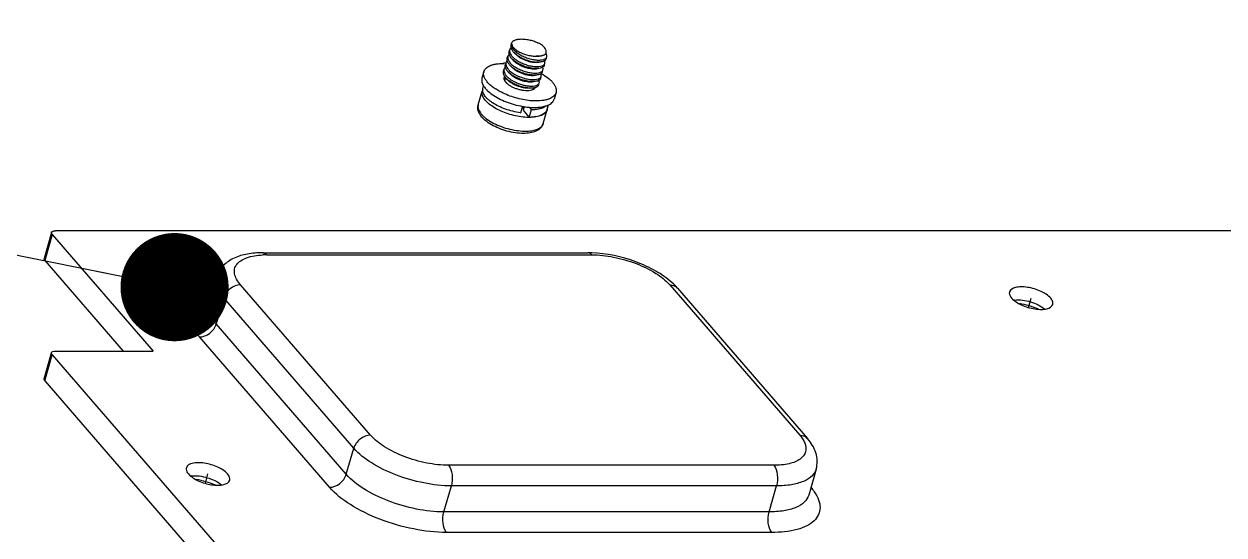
# Model space of a CAD drawing. Header units: millimetres. Extents: x -1 to 407, y -1 to 283.
# Drawn here: x 155.7 to 175.67, y 119.88 to 128.38 of the extents above; entities that cross this region are included whole.
import ezdxf

# ---------------------------------------------------------------- set-up
doc = ezdxf.new("R2010")
doc.units = ezdxf.units.MM
doc.header["$LTSCALE"] = 23.1
doc.linetypes.add('DASHED', pattern=[0.2, 0.1, -0.1])
doc.layers.get('0').update_dxf_attribs({"linetype": 'CONTINUOUS'})
for name, color, linetype in [('0014-HEAT-SINK', 7, 'CONTINUOUS'), ('_189776', 7, 'CONTINUOUS'), ('_208160', 7, 'CONTINUOUS'), ('_76616', 7, 'CONTINUOUS')]:
    doc.layers.add(name, color=color, linetype=linetype)
doc.styles.get("Standard").update_dxf_attribs({"font": 'txt', "width": 0.6})
doc.dimstyles.get("Standard").update_dxf_attribs({"dimtxt": 2.5, "dimasz": 1.8, "dimexe": 0.05, "dimexo": 0.0625, "dimtad": 1, "dimzin": 0, "dimdsep": 46, "dimtxsty": 'Standard', "dimcen": 0.09, "dimadec": 0, "dimazin": 0, "dimtol": 1, "dimtp": 0.01, "dimtm": 0.01, "dimtfac": 1, "dimtofl": 0, "dimtmove": 0, "dimatfit": 3, "dimfxl": 1, "dimtolj": 1, "dimtzin": 0, "dimarcsym": 0})

msp = doc.modelspace()

# ---------------------------------------------------------------- linework, layer by layer
at = {"color": 4, "linetype": 'DASHED'}
for p, q in [((172.419, 123.664), (172.464, 123.818)), ((158.719, 120.74), (158.763, 120.895))]:
    msp.add_line(p, q, dxfattribs=at)
at = {"layer": '0014-HEAT-SINK', "color": 7, "linetype": 'Continuous'}
for p, q in [((156.159, 124.911), (156.034, 124.478)), ((156.171, 124.876), (156.046, 124.443)), ((156.171, 124.876), (157.849, 122.939)), ((177.679, 124.939), (156.225, 124.939)), ((156.046, 124.443), (157.349, 122.939)), ((159.674, 124.572), (165.087, 124.572)), ((159.737, 124.539), (165.15, 124.539)), ((158.906, 124.169), (158.781, 123.736)), ((161.469, 121.539), (159.304, 124.039)), ((166.449, 124.039), (168.614, 121.539)), ((166.575, 123.986), (168.74, 121.486)), ((159.025, 123.822), (158.9, 123.389)), ((161.19, 121.322), (159.025, 123.822)), ((161.065, 120.889), (158.9, 123.389)), ((160.786, 120.673), (158.621, 123.173)), ((156.034, 122.478), (156.159, 122.911)), ((156.046, 122.443), (156.171, 122.876)), ((156.171, 122.876), (166.239, 111.251)), ((156.225, 122.939), (157.849, 122.939)), ((156.046, 122.443), (166.114, 110.818)), ((161.065, 120.889), (161.19, 121.322)), ((168.181, 121.039), (162.768, 121.039)), ((168.886, 120.976), (168.761, 120.543)), ((162.689, 120.264), (162.814, 120.697)), ((168.226, 120.697), (162.814, 120.697)), ((168.101, 120.264), (168.226, 120.697)), ((168.101, 120.264), (162.689, 120.264)), ((168.147, 119.923), (162.735, 119.923))]:
    msp.add_line(p, q, dxfattribs=at)
for centre, radius, start, end in [((159.736, 123.129), 1.41, 89.9776, 92.5316), ((165.087, 122.761), 1.811, 88.0077, 89.986), ((159.05, 123.086), 0.812, 110.0295, 113.4004), ((159.088, 122.982), 0.923, 107.3574, 110.0401), ((172.23, 123.388), 0.401, 96.3659, 97.4539), ((171.967, 122.097), 1.658, 68.1649, 79.5233), ((158.529, 120.465), 0.401, 96.3659, 97.4539), ((158.266, 119.173), 1.658, 68.1649, 79.5233)]:
    msp.add_arc(centre, radius, start, end, dxfattribs=at)
for points, knots in [([(156.171, 124.876), (156.169, 124.879), (156.161, 124.889), (156.157, 124.903), (156.159, 124.911)], [0, 0, 0, 0, 0.303295, 1, 1, 1, 1]), ([(156.165, 124.921), (156.167, 124.924), (156.185, 124.937), (156.208, 124.939), (156.225, 124.939)], [0, 0, 0, 0, 0.192289, 1, 1, 1, 1]), ([(156.034, 124.478), (156.034, 124.476), (156.032, 124.463), (156.04, 124.451), (156.046, 124.443)], [0, 0, 0, 0, 0.213842, 1, 1, 1, 1]), ([(159.674, 124.572), (159.589, 124.572), (159.426, 124.561), (159.198, 124.496), (159.006, 124.371), (158.927, 124.239), (158.906, 124.169)], [0, 0, 0, 0, 0.275727, 0.525474, 0.762419, 1, 1, 1, 1]), ([(159.304, 124.039), (159.279, 124.067), (159.238, 124.124), (159.201, 124.216), (159.2, 124.306), (159.238, 124.385), (159.31, 124.448), (159.454, 124.516), (159.583, 124.533), (159.674, 124.537)], [0, 0, 0, 0, 0.134054, 0.246883, 0.345208, 0.44154, 0.549219, 0.676826, 1, 1, 1, 1]), ([(159.737, 124.539), (159.732, 124.544), (159.716, 124.561), (159.692, 124.572), (159.674, 124.572)], [0, 0, 0, 0, 0.284712, 1, 1, 1, 1]), ([(165.15, 124.539), (165.145, 124.544), (165.128, 124.561), (165.104, 124.572), (165.087, 124.572)], [0, 0, 0, 0, 0.284712, 1, 1, 1, 1]), ([(166.487, 124.075), (166.405, 124.15), (166.21, 124.283), (165.77, 124.482), (165.398, 124.563), (165.15, 124.571)], [0, 0, 0, 0, 0.22965, 0.484071, 1, 1, 1, 1]), ([(165.15, 124.539), (165.272, 124.539), (165.524, 124.509), (165.885, 124.405), (166.204, 124.252), (166.383, 124.114), (166.449, 124.039)], [0, 0, 0, 0, 0.257454, 0.531618, 0.788868, 1, 1, 1, 1]), ([(159.025, 123.822), (158.979, 123.876), (158.904, 123.981), (158.891, 124.116), (158.906, 124.169)], [0, 0, 0, 0, 0.561367, 1, 1, 1, 1]), ([(159.304, 124.039), (159.243, 124.039), (159.12, 123.988), (159.042, 123.882), (159.025, 123.822)], [0, 0, 0, 0, 0.494087, 1, 1, 1, 1]), ([(166.449, 124.039), (166.461, 124.039), (166.507, 124.035), (166.553, 124.012), (166.575, 123.986)], [0, 0, 0, 0, 0.268964, 1, 1, 1, 1]), ([(158.621, 123.173), (158.57, 123.232), (158.487, 123.349), (158.456, 123.524), (158.495, 123.642), (158.572, 123.748), (158.662, 123.803), (158.727, 123.831)], [0, 0, 0, 0, 0.2894, 0.518415, 0.625557, 0.73761, 1, 1, 1, 1]), ([(172.104, 123.922), (172.101, 123.915), (172.097, 123.876), (172.12, 123.841), (172.139, 123.818)], [0, 0, 0, 0, 0.213794, 1, 1, 1, 1]), ([(172.789, 123.818), (172.746, 123.868), (172.618, 123.944), (172.446, 123.997), (172.298, 124.008), (172.194, 124), (172.115, 123.961), (172.104, 123.922)], [0, 0, 0, 0, 0.259281, 0.570929, 0.715976, 0.838698, 1, 1, 1, 1]), ([(158.9, 123.389), (158.854, 123.443), (158.779, 123.548), (158.766, 123.683), (158.781, 123.736)], [0, 0, 0, 0, 0.561367, 1, 1, 1, 1]), ([(172.139, 123.818), (172.182, 123.769), (172.31, 123.693), (172.482, 123.64), (172.63, 123.628), (172.734, 123.636), (172.813, 123.675), (172.824, 123.714)], [0, 0, 0, 0, 0.259281, 0.570929, 0.715976, 0.838698, 1, 1, 1, 1]), ([(172.185, 123.786), (172.274, 123.796), (172.455, 123.768), (172.623, 123.693), (172.691, 123.636)], [0, 0, 0, 0, 0.502777, 1, 1, 1, 1]), ([(172.824, 123.714), (172.826, 123.722), (172.83, 123.76), (172.808, 123.796), (172.789, 123.818)], [0, 0, 0, 0, 0.213794, 1, 1, 1, 1]), ([(158.621, 123.173), (158.682, 123.173), (158.805, 123.223), (158.883, 123.329), (158.9, 123.389)], [0, 0, 0, 0, 0.494087, 1, 1, 1, 1]), ([(156.171, 122.876), (156.169, 122.879), (156.161, 122.889), (156.157, 122.903), (156.159, 122.911)], [0, 0, 0, 0, 0.303295, 1, 1, 1, 1]), ([(156.165, 122.921), (156.167, 122.924), (156.185, 122.937), (156.208, 122.939), (156.225, 122.939)], [0, 0, 0, 0, 0.192289, 1, 1, 1, 1]), ([(156.034, 122.478), (156.034, 122.476), (156.032, 122.463), (156.04, 122.451), (156.046, 122.443)], [0, 0, 0, 0, 0.213842, 1, 1, 1, 1]), ([(161.469, 121.539), (161.408, 121.539), (161.285, 121.488), (161.207, 121.382), (161.19, 121.322)], [0, 0, 0, 0, 0.494087, 1, 1, 1, 1]), ([(162.768, 121.039), (162.646, 121.039), (162.394, 121.068), (162.033, 121.173), (161.714, 121.326), (161.535, 121.463), (161.469, 121.539)], [0, 0, 0, 0, 0.257454, 0.531618, 0.788868, 1, 1, 1, 1]), ([(168.614, 121.539), (168.626, 121.539), (168.672, 121.535), (168.718, 121.512), (168.74, 121.486)], [0, 0, 0, 0, 0.268964, 1, 1, 1, 1]), ([(168.614, 121.539), (168.62, 121.531), (168.645, 121.501), (168.667, 121.468), (168.68, 121.443)], [0, 0, 0, 0, 0.266339, 1, 1, 1, 1]), ([(168.886, 120.976), (168.911, 121.063), (168.902, 121.258), (168.8, 121.416), (168.74, 121.486)], [0, 0, 0, 0, 0.496304, 1, 1, 1, 1]), ([(162.814, 120.697), (162.661, 120.697), (162.346, 120.734), (161.894, 120.864), (161.496, 121.056), (161.272, 121.228), (161.19, 121.322)], [0, 0, 0, 0, 0.257459, 0.531618, 0.788864, 1, 1, 1, 1]), ([(168.696, 121.41), (168.715, 121.364), (168.73, 121.255), (168.638, 121.147), (168.535, 121.093), (168.389, 121.048), (168.266, 121.039), (168.181, 121.039)], [0, 0, 0, 0, 0.197766, 0.395521, 0.517511, 0.659184, 1, 1, 1, 1]), ([(159.088, 120.895), (159.045, 120.944), (158.918, 121.021), (158.745, 121.074), (158.598, 121.085), (158.493, 121.077), (158.414, 121.038), (158.403, 120.999)], [0, 0, 0, 0, 0.259281, 0.570929, 0.715976, 0.838698, 1, 1, 1, 1]), ([(162.768, 121.039), (162.803, 120.998), (162.837, 120.877), (162.831, 120.758), (162.814, 120.697)], [0, 0, 0, 0, 0.460981, 1, 1, 1, 1]), ([(168.181, 121.039), (168.216, 120.998), (168.25, 120.877), (168.244, 120.758), (168.226, 120.697)], [0, 0, 0, 0, 0.460981, 1, 1, 1, 1]), ([(158.403, 120.999), (158.401, 120.991), (158.397, 120.953), (158.419, 120.917), (158.438, 120.895)], [0, 0, 0, 0, 0.213794, 1, 1, 1, 1]), ([(158.438, 120.895), (158.481, 120.846), (158.609, 120.769), (158.781, 120.716), (158.929, 120.705), (159.033, 120.713), (159.112, 120.752), (159.124, 120.791)], [0, 0, 0, 0, 0.259281, 0.570929, 0.715976, 0.838698, 1, 1, 1, 1]), ([(158.484, 120.863), (158.574, 120.873), (158.754, 120.844), (158.922, 120.77), (158.99, 120.713)], [0, 0, 0, 0, 0.502777, 1, 1, 1, 1]), ([(159.124, 120.791), (159.126, 120.799), (159.13, 120.837), (159.107, 120.873), (159.088, 120.895)], [0, 0, 0, 0, 0.213794, 1, 1, 1, 1]), ([(160.786, 120.673), (160.847, 120.673), (160.97, 120.723), (161.048, 120.829), (161.065, 120.889)], [0, 0, 0, 0, 0.494087, 1, 1, 1, 1]), ([(162.689, 120.264), (162.536, 120.264), (162.221, 120.301), (161.769, 120.431), (161.371, 120.623), (161.147, 120.795), (161.065, 120.889)], [0, 0, 0, 0, 0.257459, 0.531618, 0.788864, 1, 1, 1, 1]), ([(168.886, 120.976), (168.873, 120.932), (168.814, 120.843), (168.663, 120.758), (168.461, 120.707), (168.309, 120.697), (168.226, 120.697)], [0, 0, 0, 0, 0.180694, 0.399527, 0.673008, 1, 1, 1, 1]), ([(162.735, 119.923), (162.551, 119.923), (162.173, 119.967), (161.631, 120.123), (161.153, 120.353), (160.884, 120.559), (160.786, 120.673)], [0, 0, 0, 0, 0.257443, 0.531618, 0.788878, 1, 1, 1, 1]), ([(168.761, 120.543), (168.748, 120.499), (168.689, 120.41), (168.538, 120.325), (168.336, 120.274), (168.184, 120.264), (168.101, 120.264)], [0, 0, 0, 0, 0.180694, 0.399527, 0.673008, 1, 1, 1, 1]), ([(168.854, 120.599), (168.883, 120.557), (168.93, 120.474), (168.959, 120.339), (168.932, 120.213), (168.852, 120.106), (168.727, 120.024), (168.492, 119.94), (168.289, 119.923), (168.147, 119.923)], [0, 0, 0, 0, 0.120509, 0.222988, 0.316938, 0.415411, 0.529427, 0.664645, 1, 1, 1, 1]), ([(162.735, 119.923), (162.699, 119.964), (162.665, 120.084), (162.671, 120.203), (162.689, 120.264)], [0, 0, 0, 0, 0.460981, 1, 1, 1, 1]), ([(168.147, 119.923), (168.112, 119.964), (168.078, 120.084), (168.084, 120.203), (168.101, 120.264)], [0, 0, 0, 0, 0.460981, 1, 1, 1, 1])]:
    msp.add_open_spline(points, degree=3, knots=knots, dxfattribs=at)
for points in [[(156.159, 124.911), (156.16, 124.915), (156.162, 124.918), (156.165, 124.921)], [(166.575, 123.986), (166.548, 124.018), (166.518, 124.047), (166.487, 124.075)], [(156.159, 122.911), (156.16, 122.915), (156.162, 122.918), (156.165, 122.921)], [(168.68, 121.443), (168.686, 121.432), (168.691, 121.421), (168.696, 121.41)], [(168.797, 120.673), (168.817, 120.649), (168.836, 120.625), (168.854, 120.599)]]:
    msp.add_open_spline(points, degree=3, dxfattribs=at)
at = {"layer": '_189776', "color": 7, "linetype": 'Continuous'}
for p, q in [((163.807, 128.023), (163.817, 128.057)), ((163.818, 128.059), (163.817, 128.057)), ((163.745, 127.807), (163.754, 127.84)), ((163.776, 127.915), (163.786, 127.949)), ((163.896, 127.862), (163.86, 127.897)), ((164.392, 127.796), (164.402, 127.829)), ((163.714, 127.699), (163.723, 127.732)), ((163.833, 127.645), (163.798, 127.68)), ((163.864, 127.754), (163.829, 127.789)), ((164.293, 127.64), (164.244, 127.63)), ((164.324, 127.749), (164.275, 127.738)), ((164.361, 127.688), (164.371, 127.721)), ((163.682, 127.59), (163.692, 127.624)), ((163.702, 127.431), (163.715, 127.478)), ((163.771, 127.429), (163.735, 127.464)), ((163.802, 127.537), (163.766, 127.572)), ((163.789, 127.412), (163.771, 127.429)), ((164.261, 127.532), (164.213, 127.521)), ((164.298, 127.471), (164.308, 127.505)), ((164.33, 127.579), (164.339, 127.613)), ((163.261, 127.032), (163.327, 127.26)), ((164.23, 127.424), (164.181, 127.413)), ((164.182, 127.293), (164.188, 127.313)), ((164.188, 127.313), (164.187, 127.313)), ((164.264, 127.354), (164.268, 127.364)), ((164.268, 127.364), (164.277, 127.396)), ((164.342, 126.72), (164.408, 126.948))]:
    msp.add_line(p, q, dxfattribs=at)
for centre, radius, start, end in [((163.88, 128.05), 0.0627, 172.0171, 174.258), ((163.43, 127.23), 0.108, 151.713, 163.8301), ((164.151, 127.532), 0.222, 279.3255, 282.3606), ((164.306, 126.978), 0.106, 343.8998, 345.9361), ((164.238, 126.75), 0.108, 331.6288, 343.8257), ((164.049, 127.567), 0.972, 266.6742, 266.8055), ((164.046, 127.512), 0.918, 266.788, 269.9414)]:
    msp.add_arc(centre, radius, start, end, dxfattribs=at)
for points, knots in [([(163.817, 128.057), (163.815, 128.05), (163.813, 128.036), (163.816, 128.014), (163.824, 127.991), (163.843, 127.958), (163.88, 127.918), (163.938, 127.875), (164.008, 127.837), (164.085, 127.807), (164.164, 127.786), (164.216, 127.778), (164.242, 127.777)], [0, 0, 0, 0, 0.037356, 0.077022, 0.120651, 0.169175, 0.281833, 0.413813, 0.559816, 0.712073, 0.861672, 1, 1, 1, 1]), ([(163.817, 128.057), (163.817, 128.051), (163.817, 128.039), (163.823, 128.02), (163.833, 128.001), (163.854, 127.974), (163.892, 127.942), (163.948, 127.907), (164.014, 127.878), (164.086, 127.856), (164.158, 127.843), (164.206, 127.841), (164.228, 127.842)], [0, 0, 0, 0, 0.034816, 0.072999, 0.115962, 0.164418, 0.278011, 0.411503, 0.559164, 0.713116, 0.863283, 1, 1, 1, 1]), ([(163.818, 128.059), (163.819, 128.064), (163.825, 128.075), (163.837, 128.088), (163.853, 128.1), (163.88, 128.113), (163.924, 128.124), (163.985, 128.128), (164.052, 128.123), (164.124, 128.11), (164.195, 128.089), (164.241, 128.07), (164.263, 128.059)], [0, 0, 0, 0, 0.034539, 0.071402, 0.11212, 0.15768, 0.264593, 0.391943, 0.535659, 0.689688, 0.846927, 1, 1, 1, 1]), ([(164.385, 127.887), (164.389, 127.893), (164.394, 127.906), (164.395, 127.927), (164.388, 127.949), (164.374, 127.972), (164.354, 127.995), (164.318, 128.027), (164.286, 128.047), (164.263, 128.059)], [0, 0, 0, 0, 0.08618, 0.1741, 0.271773, 0.384366, 0.514114, 0.661107, 1, 1, 1, 1]), ([(163.754, 127.84), (163.753, 127.834), (163.751, 127.819), (163.753, 127.797), (163.762, 127.774), (163.781, 127.741), (163.818, 127.701), (163.876, 127.658), (163.946, 127.621), (164.023, 127.59), (164.101, 127.569), (164.154, 127.562), (164.179, 127.56)], [0, 0, 0, 0, 0.037393, 0.077036, 0.120671, 0.169201, 0.281863, 0.413842, 0.559838, 0.712087, 0.861677, 1, 1, 1, 1]), ([(163.775, 127.875), (163.77, 127.87), (163.762, 127.859), (163.756, 127.847), (163.754, 127.84)], [0, 0, 0, 0, 0.513913, 1, 1, 1, 1]), ([(163.775, 127.875), (163.774, 127.881), (163.772, 127.895), (163.774, 127.909), (163.776, 127.915)], [0, 0, 0, 0, 0.513494, 1, 1, 1, 1]), ([(163.813, 127.805), (163.808, 127.811), (163.792, 127.832), (163.779, 127.856), (163.775, 127.875)], [0, 0, 0, 0, 0.281135, 1, 1, 1, 1]), ([(163.786, 127.948), (163.784, 127.942), (163.782, 127.928), (163.785, 127.905), (163.793, 127.882), (163.812, 127.85), (163.849, 127.809), (163.907, 127.767), (163.977, 127.729), (164.054, 127.699), (164.132, 127.677), (164.185, 127.67), (164.211, 127.668)], [0, 0, 0, 0, 0.037393, 0.077036, 0.120671, 0.169201, 0.281863, 0.413842, 0.559838, 0.712087, 0.861677, 1, 1, 1, 1]), ([(163.807, 127.984), (163.802, 127.979), (163.793, 127.968), (163.788, 127.955), (163.786, 127.948)], [0, 0, 0, 0, 0.514354, 1, 1, 1, 1]), ([(163.807, 128.023), (163.806, 128.017), (163.804, 128.004), (163.805, 127.99), (163.806, 127.984)], [0, 0, 0, 0, 0.486854, 1, 1, 1, 1]), ([(163.806, 127.984), (163.808, 127.978), (163.815, 127.952), (163.831, 127.929), (163.845, 127.913)], [0, 0, 0, 0, 0.221811, 1, 1, 1, 1]), ([(163.845, 127.913), (163.846, 127.912), (163.851, 127.906), (163.856, 127.901), (163.86, 127.897)], [0, 0, 0, 0, 0.244035, 1, 1, 1, 1]), ([(163.86, 127.897), (163.882, 127.875), (163.922, 127.846), (163.981, 127.814), (164.046, 127.784), (164.13, 127.757), (164.199, 127.745), (164.232, 127.743)], [0, 0, 0, 0, 0.229481, 0.356899, 0.489084, 0.754498, 1, 1, 1, 1]), ([(164.275, 127.738), (164.262, 127.735), (164.234, 127.732), (164.188, 127.734), (164.137, 127.742), (164.083, 127.756), (164.029, 127.777), (163.964, 127.808), (163.919, 127.838), (163.896, 127.862)], [0, 0, 0, 0, 0.096793, 0.207703, 0.333632, 0.472855, 0.616535, 0.754907, 1, 1, 1, 1]), ([(164.228, 127.842), (164.244, 127.841), (164.273, 127.841), (164.302, 127.845), (164.316, 127.848)], [0, 0, 0, 0, 0.530183, 1, 1, 1, 1]), ([(164.306, 127.846), (164.294, 127.843), (164.268, 127.841), (164.242, 127.841), (164.228, 127.842)], [0, 0, 0, 0, 0.4673, 1, 1, 1, 1]), ([(164.242, 127.777), (164.262, 127.776), (164.299, 127.775), (164.342, 127.783), (164.369, 127.794), (164.385, 127.803), (164.396, 127.815), (164.4, 127.825), (164.402, 127.829)], [0, 0, 0, 0, 0.33874, 0.615757, 0.73022, 0.829911, 0.918029, 1, 1, 1, 1]), ([(164.316, 127.848), (164.323, 127.85), (164.338, 127.854), (164.363, 127.865), (164.379, 127.877), (164.385, 127.887)], [0, 0, 0, 0, 0.297777, 0.561944, 1, 1, 1, 1]), ([(164.402, 127.829), (164.403, 127.834), (164.404, 127.843), (164.402, 127.858), (164.396, 127.873), (164.39, 127.882), (164.386, 127.887)], [0, 0, 0, 0, 0.217603, 0.449852, 0.707942, 1, 1, 1, 1]), ([(163.713, 127.658), (163.708, 127.653), (163.699, 127.643), (163.694, 127.63), (163.692, 127.624)], [0, 0, 0, 0, 0.513913, 1, 1, 1, 1]), ([(163.713, 127.658), (163.711, 127.665), (163.71, 127.679), (163.712, 127.692), (163.714, 127.698)], [0, 0, 0, 0, 0.513491, 1, 1, 1, 1]), ([(163.752, 127.587), (163.743, 127.598), (163.726, 127.62), (163.715, 127.646), (163.713, 127.658)], [0, 0, 0, 0, 0.540487, 1, 1, 1, 1]), ([(163.723, 127.732), (163.72, 127.722), (163.719, 127.699), (163.73, 127.665), (163.752, 127.63), (163.772, 127.609), (163.784, 127.598)], [0, 0, 0, 0, 0.201434, 0.427909, 0.692951, 1, 1, 1, 1]), ([(163.744, 127.767), (163.739, 127.762), (163.731, 127.751), (163.725, 127.738), (163.723, 127.732)], [0, 0, 0, 0, 0.513913, 1, 1, 1, 1]), ([(163.744, 127.766), (163.743, 127.773), (163.741, 127.787), (163.743, 127.8), (163.745, 127.807)], [0, 0, 0, 0, 0.513494, 1, 1, 1, 1]), ([(163.782, 127.697), (163.777, 127.703), (163.761, 127.723), (163.748, 127.748), (163.744, 127.766)], [0, 0, 0, 0, 0.281135, 1, 1, 1, 1]), ([(163.798, 127.68), (163.796, 127.682), (163.791, 127.687), (163.786, 127.693), (163.782, 127.697)], [0, 0, 0, 0, 0.255971, 1, 1, 1, 1]), ([(164.17, 127.527), (164.136, 127.529), (164.067, 127.54), (163.983, 127.567), (163.918, 127.597), (163.86, 127.629), (163.82, 127.658), (163.798, 127.68)], [0, 0, 0, 0, 0.245504, 0.510922, 0.643108, 0.770526, 1, 1, 1, 1]), ([(163.829, 127.789), (163.827, 127.79), (163.822, 127.795), (163.817, 127.801), (163.813, 127.805)], [0, 0, 0, 0, 0.255972, 1, 1, 1, 1]), ([(164.201, 127.635), (164.167, 127.637), (164.098, 127.648), (164.015, 127.676), (163.949, 127.705), (163.891, 127.738), (163.851, 127.767), (163.829, 127.789)], [0, 0, 0, 0, 0.245504, 0.510922, 0.643108, 0.770526, 1, 1, 1, 1]), ([(164.213, 127.521), (164.2, 127.518), (164.171, 127.516), (164.125, 127.517), (164.074, 127.525), (164.02, 127.54), (163.966, 127.56), (163.901, 127.592), (163.857, 127.622), (163.833, 127.645)], [0, 0, 0, 0, 0.096793, 0.207715, 0.333634, 0.472858, 0.616538, 0.75491, 1, 1, 1, 1]), ([(164.244, 127.63), (164.231, 127.627), (164.202, 127.624), (164.157, 127.625), (164.106, 127.633), (164.051, 127.648), (163.997, 127.668), (163.932, 127.7), (163.888, 127.73), (163.864, 127.754)], [0, 0, 0, 0, 0.096786, 0.207702, 0.333627, 0.472859, 0.616525, 0.754894, 1, 1, 1, 1]), ([(164.293, 127.64), (164.279, 127.637), (164.248, 127.634), (164.217, 127.634), (164.201, 127.635)], [0, 0, 0, 0, 0.462289, 1, 1, 1, 1]), ([(164.211, 127.668), (164.231, 127.667), (164.268, 127.667), (164.311, 127.674), (164.338, 127.685), (164.354, 127.695), (164.365, 127.707), (164.369, 127.716), (164.371, 127.721)], [0, 0, 0, 0, 0.33874, 0.615757, 0.73022, 0.829911, 0.918029, 1, 1, 1, 1]), ([(164.324, 127.749), (164.31, 127.745), (164.279, 127.742), (164.249, 127.742), (164.232, 127.743)], [0, 0, 0, 0, 0.462289, 1, 1, 1, 1]), ([(164.333, 127.655), (164.33, 127.653), (164.317, 127.647), (164.304, 127.643), (164.293, 127.64)], [0, 0, 0, 0, 0.225308, 1, 1, 1, 1]), ([(164.364, 127.763), (164.361, 127.762), (164.349, 127.755), (164.335, 127.751), (164.324, 127.749)], [0, 0, 0, 0, 0.225308, 1, 1, 1, 1]), ([(164.361, 127.688), (164.359, 127.681), (164.352, 127.668), (164.34, 127.659), (164.333, 127.655)], [0, 0, 0, 0, 0.467189, 1, 1, 1, 1]), ([(164.339, 127.613), (164.341, 127.619), (164.342, 127.634), (164.337, 127.648), (164.333, 127.655)], [0, 0, 0, 0, 0.467334, 1, 1, 1, 1]), ([(164.392, 127.796), (164.39, 127.789), (164.383, 127.776), (164.371, 127.767), (164.364, 127.763)], [0, 0, 0, 0, 0.467189, 1, 1, 1, 1]), ([(164.371, 127.721), (164.372, 127.728), (164.373, 127.743), (164.368, 127.757), (164.364, 127.764)], [0, 0, 0, 0, 0.467334, 1, 1, 1, 1]), ([(163.7, 127.507), (163.696, 127.514), (163.688, 127.528), (163.681, 127.549), (163.679, 127.57), (163.681, 127.584), (163.682, 127.59)], [0, 0, 0, 0, 0.284366, 0.541548, 0.776846, 1, 1, 1, 1]), ([(163.692, 127.624), (163.69, 127.618), (163.688, 127.606), (163.69, 127.58), (163.698, 127.561), (163.704, 127.549)], [0, 0, 0, 0, 0.227729, 0.46546, 1, 1, 1, 1]), ([(163.716, 127.485), (163.715, 127.486), (163.709, 127.494), (163.704, 127.501), (163.7, 127.507)], [0, 0, 0, 0, 0.259028, 1, 1, 1, 1]), ([(163.714, 127.478), (163.713, 127.481), (163.707, 127.49), (163.703, 127.499), (163.701, 127.507)], [0, 0, 0, 0, 0.270054, 1, 1, 1, 1]), ([(163.704, 127.549), (163.711, 127.536), (163.731, 127.51), (163.769, 127.474), (163.817, 127.44), (163.892, 127.4), (163.973, 127.369), (164.056, 127.35), (164.097, 127.345), (164.117, 127.344)], [0, 0, 0, 0, 0.095339, 0.205725, 0.329204, 0.462526, 0.740229, 0.874798, 1, 1, 1, 1]), ([(163.73, 127.459), (163.729, 127.46), (163.723, 127.467), (163.718, 127.473), (163.714, 127.478)], [0, 0, 0, 0, 0.262506, 1, 1, 1, 1]), ([(163.735, 127.464), (163.733, 127.466), (163.727, 127.472), (163.721, 127.479), (163.716, 127.485)], [0, 0, 0, 0, 0.257547, 1, 1, 1, 1]), ([(163.768, 127.426), (163.764, 127.429), (163.751, 127.439), (163.739, 127.45), (163.73, 127.459)], [0, 0, 0, 0, 0.266803, 1, 1, 1, 1]), ([(163.792, 127.418), (163.787, 127.422), (163.767, 127.436), (163.748, 127.451), (163.735, 127.464)], [0, 0, 0, 0, 0.263228, 1, 1, 1, 1]), ([(163.766, 127.572), (163.765, 127.573), (163.76, 127.578), (163.756, 127.583), (163.752, 127.587)], [0, 0, 0, 0, 0.255317, 1, 1, 1, 1]), ([(164.138, 127.418), (164.105, 127.42), (164.036, 127.432), (163.952, 127.459), (163.887, 127.489), (163.828, 127.521), (163.789, 127.55), (163.766, 127.572)], [0, 0, 0, 0, 0.245504, 0.510922, 0.643108, 0.770526, 1, 1, 1, 1]), ([(163.789, 127.412), (163.787, 127.413), (163.78, 127.418), (163.773, 127.423), (163.768, 127.426)], [0, 0, 0, 0, 0.255491, 1, 1, 1, 1]), ([(163.784, 127.598), (163.807, 127.577), (163.846, 127.549), (163.904, 127.519), (163.968, 127.491), (164.049, 127.465), (164.116, 127.454), (164.148, 127.452)], [0, 0, 0, 0, 0.232598, 0.360422, 0.492361, 0.75615, 1, 1, 1, 1]), ([(164.181, 127.413), (164.168, 127.41), (164.14, 127.407), (164.094, 127.409), (164.043, 127.417), (163.989, 127.431), (163.935, 127.452), (163.87, 127.483), (163.826, 127.513), (163.802, 127.537)], [0, 0, 0, 0, 0.096786, 0.207704, 0.333625, 0.472857, 0.616529, 0.754911, 1, 1, 1, 1]), ([(164.148, 127.452), (164.168, 127.451), (164.205, 127.451), (164.248, 127.458), (164.276, 127.469), (164.291, 127.479), (164.302, 127.491), (164.307, 127.5), (164.308, 127.505)], [0, 0, 0, 0, 0.338743, 0.615762, 0.730228, 0.829921, 0.918034, 1, 1, 1, 1]), ([(164.261, 127.532), (164.248, 127.529), (164.217, 127.525), (164.186, 127.526), (164.17, 127.527)], [0, 0, 0, 0, 0.462289, 1, 1, 1, 1]), ([(164.179, 127.56), (164.199, 127.559), (164.236, 127.559), (164.28, 127.566), (164.307, 127.577), (164.322, 127.587), (164.334, 127.599), (164.338, 127.608), (164.339, 127.613)], [0, 0, 0, 0, 0.33874, 0.615757, 0.73022, 0.829911, 0.918029, 1, 1, 1, 1]), ([(164.27, 127.438), (164.268, 127.437), (164.255, 127.43), (164.241, 127.426), (164.23, 127.424)], [0, 0, 0, 0, 0.22532, 1, 1, 1, 1]), ([(164.302, 127.547), (164.299, 127.545), (164.286, 127.539), (164.272, 127.534), (164.261, 127.532)], [0, 0, 0, 0, 0.225307, 1, 1, 1, 1]), ([(164.298, 127.471), (164.297, 127.464), (164.289, 127.451), (164.277, 127.442), (164.27, 127.438)], [0, 0, 0, 0, 0.467158, 1, 1, 1, 1]), ([(164.277, 127.396), (164.279, 127.403), (164.279, 127.418), (164.274, 127.432), (164.271, 127.439)], [0, 0, 0, 0, 0.467331, 1, 1, 1, 1]), ([(164.33, 127.579), (164.328, 127.573), (164.32, 127.56), (164.308, 127.551), (164.302, 127.547)], [0, 0, 0, 0, 0.46719, 1, 1, 1, 1]), ([(164.308, 127.505), (164.31, 127.511), (164.311, 127.526), (164.305, 127.54), (164.302, 127.547)], [0, 0, 0, 0, 0.46733, 1, 1, 1, 1]), ([(163.945, 126.837), (163.903, 126.844), (163.819, 126.863), (163.698, 126.902), (163.586, 126.951), (163.488, 127.008), (163.409, 127.07), (163.36, 127.126), (163.335, 127.171), (163.325, 127.202), (163.321, 127.232), (163.324, 127.251), (163.327, 127.26)], [0, 0, 0, 0, 0.158464, 0.318031, 0.471924, 0.613854, 0.738666, 0.843223, 0.887962, 0.928232, 0.965064, 1, 1, 1, 1]), ([(164.187, 127.313), (164.173, 127.31), (164.142, 127.306), (164.073, 127.305), (163.982, 127.32), (163.894, 127.35), (163.83, 127.383), (163.801, 127.402), (163.789, 127.412)], [0, 0, 0, 0, 0.104871, 0.222769, 0.486441, 0.758457, 0.885521, 1, 1, 1, 1]), ([(164.107, 127.31), (164.081, 127.312), (164.026, 127.32), (163.944, 127.342), (163.865, 127.375), (163.815, 127.403), (163.792, 127.418)], [0, 0, 0, 0, 0.236903, 0.493266, 0.753096, 1, 1, 1, 1]), ([(164.187, 127.313), (164.175, 127.311), (164.148, 127.309), (164.121, 127.309), (164.107, 127.31)], [0, 0, 0, 0, 0.469174, 1, 1, 1, 1]), ([(164.117, 127.344), (164.137, 127.343), (164.174, 127.342), (164.217, 127.35), (164.245, 127.361), (164.26, 127.37), (164.271, 127.382), (164.276, 127.392), (164.277, 127.396)], [0, 0, 0, 0, 0.338764, 0.615773, 0.730229, 0.829915, 0.918019, 1, 1, 1, 1]), ([(164.23, 127.424), (164.216, 127.421), (164.186, 127.417), (164.155, 127.417), (164.138, 127.418)], [0, 0, 0, 0, 0.462289, 1, 1, 1, 1]), ([(164.213, 127.319), (164.212, 127.319), (164.207, 127.318), (164.203, 127.316), (164.199, 127.316)], [0, 0, 0, 0, 0.242531, 1, 1, 1, 1]), ([(164.264, 127.354), (164.259, 127.346), (164.248, 127.335), (164.23, 127.325), (164.219, 127.321), (164.213, 127.319)], [0, 0, 0, 0, 0.442479, 0.704386, 1, 1, 1, 1]), ([(164.012, 126.557), (163.968, 126.557), (163.876, 126.564), (163.738, 126.593), (163.605, 126.638), (163.483, 126.697), (163.38, 126.766), (163.313, 126.833), (163.276, 126.892), (163.259, 126.937), (163.252, 126.985), (163.256, 127.017), (163.261, 127.032)], [0, 0, 0, 0, 0.136444, 0.28143, 0.427423, 0.566655, 0.692945, 0.803862, 0.854637, 0.903563, 0.951817, 1, 1, 1, 1]), ([(163.261, 127.032), (163.258, 127.022), (163.255, 127), (163.26, 126.966), (163.275, 126.93), (163.298, 126.895), (163.328, 126.859), (163.382, 126.809), (163.467, 126.751), (163.585, 126.692), (163.717, 126.644), (163.854, 126.61), (163.947, 126.599), (163.992, 126.596)], [0, 0, 0, 0, 0.034243, 0.070777, 0.111377, 0.157128, 0.208506, 0.265535, 0.394988, 0.540693, 0.695534, 0.851381, 1, 1, 1, 1]), ([(164.111, 126.823), (164.098, 126.823), (164.042, 126.824), (163.986, 126.831), (163.945, 126.837)], [0, 0, 0, 0, 0.23872, 1, 1, 1, 1]), ([(163.99, 126.98), (163.993, 126.98), (164.003, 126.98), (164.013, 126.981), (164.02, 126.982)], [0, 0, 0, 0, 0.258877, 1, 1, 1, 1]), ([(164.408, 126.948), (164.405, 126.939), (164.396, 126.919), (164.375, 126.894), (164.346, 126.873), (164.311, 126.855), (164.269, 126.841), (164.202, 126.826), (164.148, 126.823), (164.111, 126.823)], [0, 0, 0, 0, 0.088157, 0.181748, 0.28507, 0.400848, 0.530401, 0.673949, 1, 1, 1, 1]), ([(164.342, 126.72), (164.338, 126.705), (164.326, 126.678), (164.298, 126.643), (164.262, 126.614), (164.206, 126.584), (164.121, 126.562), (164.05, 126.557), (164.012, 126.557)], [0, 0, 0, 0, 0.112882, 0.225842, 0.340001, 0.457681, 0.712111, 1, 1, 1, 1]), ([(164.045, 126.594), (164.079, 126.594), (164.142, 126.598), (164.216, 126.615), (164.265, 126.635), (164.294, 126.653), (164.317, 126.674), (164.329, 126.69), (164.333, 126.698)], [0, 0, 0, 0, 0.318571, 0.590807, 0.708725, 0.815017, 0.911229, 1, 1, 1, 1])]:
    msp.add_open_spline(points, degree=3, knots=knots, dxfattribs=at)
at = {"layer": '_208160', "color": 7, "linetype": 'Continuous'}
for p, q in [((163.339, 127.303), (163.351, 127.345)), ((164.411, 126.959), (164.432, 127.032)), ((163.997, 127.007), (163.966, 126.899)), ((164.025, 127.002), (164.008, 126.942)), ((164.008, 126.942), (164.111, 126.823)), ((164.111, 126.823), (164.148, 126.953)), ((164.148, 126.953), (164.116, 126.991))]:
    msp.add_line(p, q, dxfattribs=at)
msp.add_arc((164.137, 128.089), 1.203, 261.5843, 261.858, dxfattribs=at)
for points, knots in [([(163.961, 126.9), (163.919, 126.906), (163.836, 126.922), (163.714, 126.959), (163.601, 127.007), (163.517, 127.053), (163.46, 127.094), (163.423, 127.123), (163.392, 127.154), (163.367, 127.185), (163.349, 127.216), (163.338, 127.247), (163.334, 127.276), (163.337, 127.295), (163.339, 127.303)], [0, 0, 0, 0, 0.157413, 0.320387, 0.477641, 0.618866, 0.681478, 0.740389, 0.795227, 0.845288, 0.890238, 0.930305, 0.966383, 1, 1, 1, 1]), ([(164.411, 126.959), (164.408, 126.949), (164.399, 126.929), (164.378, 126.903), (164.349, 126.88), (164.312, 126.86), (164.269, 126.844), (164.202, 126.829), (164.148, 126.824), (164.111, 126.823)], [0, 0, 0, 0, 0.087679, 0.182395, 0.287843, 0.406242, 0.538162, 0.682667, 1, 1, 1, 1]), ([(164.148, 126.953), (164.173, 126.954), (164.22, 126.957), (164.287, 126.968), (164.346, 126.987), (164.38, 127.006), (164.394, 127.016)], [0, 0, 0, 0, 0.286266, 0.552763, 0.791913, 1, 1, 1, 1])]:
    msp.add_open_spline(points, degree=3, knots=knots, dxfattribs=at)
at = {"layer": '_76616', "color": 7, "linetype": 'Continuous'}
for p, q in [((163.355, 127.582), (163.323, 127.474)), ((164.556, 127.235), (164.524, 127.127))]:
    msp.add_line(p, q, dxfattribs=at)
for centre, radius, start, end in [((163.684, 126.748), 0.974, 87.9521, 89.9917), ((164.224, 128.307), 1.321, 260.1114, 261.3356)]:
    msp.add_arc(centre, radius, start, end, dxfattribs=at)
for points, knots in [([(163.355, 127.582), (163.358, 127.593), (163.367, 127.614), (163.391, 127.642), (163.423, 127.666), (163.462, 127.686), (163.509, 127.702), (163.584, 127.717), (163.643, 127.721), (163.685, 127.721)], [0, 0, 0, 0, 0.088157, 0.18175, 0.285073, 0.400852, 0.530404, 0.673957, 1, 1, 1, 1]), ([(163.323, 127.474), (163.321, 127.464), (163.317, 127.443), (163.321, 127.41), (163.332, 127.375), (163.351, 127.34), (163.378, 127.305), (163.424, 127.256), (163.498, 127.197), (163.605, 127.134), (163.727, 127.079), (163.86, 127.035), (163.951, 127.014), (163.998, 127.006)], [0, 0, 0, 0, 0.035022, 0.071904, 0.112165, 0.156833, 0.206468, 0.261263, 0.385658, 0.527216, 0.680958, 0.840763, 1, 1, 1, 1]), ([(163.646, 127.24), (163.621, 127.252), (163.575, 127.278), (163.511, 127.32), (163.457, 127.364), (163.412, 127.409), (163.379, 127.454), (163.357, 127.498), (163.348, 127.541), (163.351, 127.569), (163.355, 127.582)], [0, 0, 0, 0, 0.171397, 0.331468, 0.478091, 0.609802, 0.726061, 0.827663, 0.917296, 1, 1, 1, 1]), ([(163.691, 127.485), (163.69, 127.481), (163.688, 127.472), (163.69, 127.454), (163.696, 127.44), (163.701, 127.431)], [0, 0, 0, 0, 0.226654, 0.463776, 1, 1, 1, 1]), ([(163.701, 127.505), (163.7, 127.503), (163.696, 127.497), (163.693, 127.49), (163.691, 127.485)], [0, 0, 0, 0, 0.258214, 1, 1, 1, 1]), ([(163.701, 127.431), (163.701, 127.431), (163.703, 127.427), (163.705, 127.424), (163.707, 127.422)], [0, 0, 0, 0, 0.243893, 1, 1, 1, 1]), ([(164.31, 127.553), (164.351, 127.53), (164.408, 127.493), (164.473, 127.436), (164.51, 127.394), (164.538, 127.353), (164.555, 127.312), (164.562, 127.272), (164.559, 127.247), (164.556, 127.235)], [0, 0, 0, 0, 0.329093, 0.47422, 0.604801, 0.720723, 0.823081, 0.914614, 1, 1, 1, 1]), ([(164.127, 127.101), (164.086, 127.105), (164.003, 127.117), (163.88, 127.147), (163.759, 127.187), (163.683, 127.221), (163.646, 127.24)], [0, 0, 0, 0, 0.245647, 0.5, 0.754351, 1, 1, 1, 1]), ([(163.707, 127.422), (163.714, 127.411), (163.733, 127.391), (163.768, 127.363), (163.811, 127.338), (163.859, 127.315), (163.912, 127.296), (163.967, 127.282), (164.021, 127.273), (164.057, 127.271), (164.074, 127.271)], [0, 0, 0, 0, 0.093285, 0.20258, 0.325604, 0.45874, 0.59757, 0.737266, 0.872939, 1, 1, 1, 1]), ([(164.074, 127.271), (164.092, 127.271), (164.126, 127.273), (164.158, 127.281), (164.172, 127.287)], [0, 0, 0, 0, 0.544369, 1, 1, 1, 1]), ([(164.172, 127.287), (164.173, 127.288), (164.177, 127.289), (164.18, 127.291), (164.183, 127.292)], [0, 0, 0, 0, 0.256239, 1, 1, 1, 1]), ([(164.183, 127.292), (164.186, 127.294), (164.198, 127.301), (164.208, 127.311), (164.214, 127.319)], [0, 0, 0, 0, 0.276297, 1, 1, 1, 1]), ([(164.556, 127.235), (164.553, 127.225), (164.543, 127.203), (164.519, 127.175), (164.488, 127.151), (164.448, 127.131), (164.401, 127.116), (164.327, 127.1), (164.267, 127.096), (164.226, 127.096)], [0, 0, 0, 0, 0.088157, 0.18175, 0.285073, 0.400852, 0.530404, 0.673957, 1, 1, 1, 1]), ([(164.226, 127.096), (164.218, 127.096), (164.185, 127.097), (164.152, 127.099), (164.127, 127.101)], [0, 0, 0, 0, 0.242837, 1, 1, 1, 1]), ([(164.195, 126.988), (164.236, 126.988), (164.296, 126.992), (164.37, 127.008), (164.417, 127.023), (164.456, 127.043), (164.488, 127.067), (164.512, 127.095), (164.521, 127.116), (164.524, 127.127)], [0, 0, 0, 0, 0.326042, 0.469594, 0.599146, 0.714926, 0.818249, 0.911842, 1, 1, 1, 1]), ([(164.025, 127.001), (164.04, 126.999), (164.096, 126.992), (164.153, 126.988), (164.195, 126.988)], [0, 0, 0, 0, 0.259735, 1, 1, 1, 1])]:
    msp.add_open_spline(points, degree=3, knots=knots, dxfattribs=at)

# ---------------------------------------------------------------- leaders
at = {"color": 2, "linetype": 'Continuous'}
msp.add_leader([(158.207, 124.001), (136.337, 128.375), (136.087, 128.375)], dimstyle='Standard', override={"dimtad": 0, "dimldrblk": 'DOT'}, dxfattribs=at)

doc.saveas('drawing.dxf')
